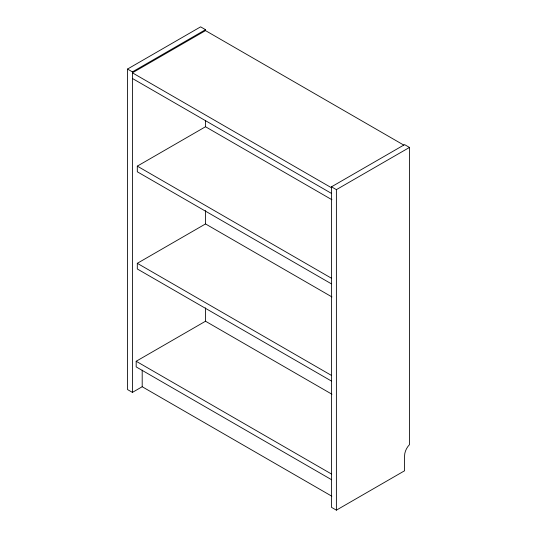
<?xml version="1.0" encoding="UTF-8"?>
<svg xmlns="http://www.w3.org/2000/svg" width="537" height="537" viewBox="0 0 537 537"><rect width="100%" height="100%" fill="white"/><g stroke="black" fill="none" stroke-linecap="round" stroke-linejoin="round"><path stroke-width="0.81" d="M331.832 496.215L142.198 386.734L132.411 392.386L127.517 389.56L127.517 69.058L200.616 26.85L205.517 29.676L205.517 30.616L403.864 145.138M127.517 69.058L132.411 71.884L205.517 29.676M205.517 30.616L132.411 72.824L331.483 187.762M331.295 283.784L137.304 171.786L137.304 166.134L205.517 126.752L331.933 199.744M331.295 380.968L137.304 268.97L137.304 263.318L205.517 223.936L331.933 296.927M331.483 186.816L404.589 144.614L409.483 147.44L409.483 444.649A10.787 6.229 -60 0 0 404.589 455.698L404.589 470.768L336.384 510.15L331.483 507.324L331.483 186.816L336.384 189.642L409.483 147.44M331.631 479.749L136.183 366.912L136.183 361.26L205.517 321.233L331.933 394.225M132.411 78.476L331.483 193.414M137.304 166.134L331.295 278.132M137.304 263.318L331.295 375.316M136.183 361.26L331.631 474.097M336.384 189.642L336.384 510.15M205.517 120.892L205.517 126.752M205.517 210.625L205.517 223.936M205.517 307.902L205.517 321.233M142.198 370.094L142.198 386.734M132.411 71.884L132.411 392.386"/></g></svg>
